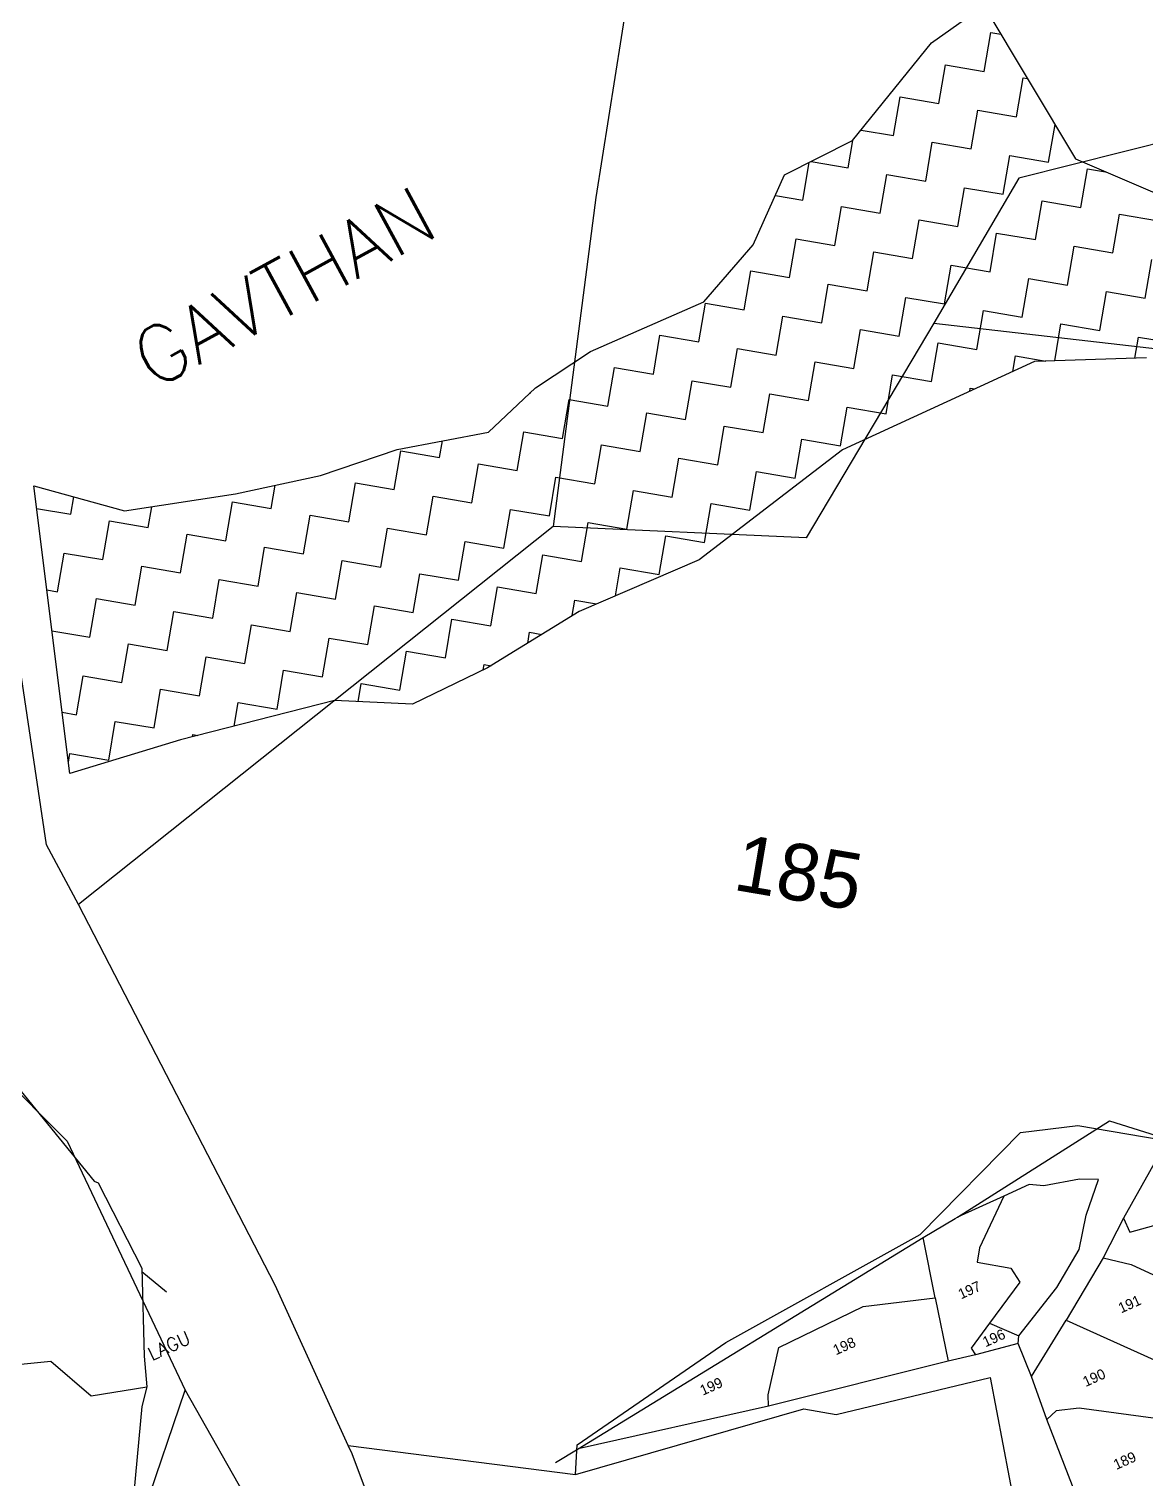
# Model space of a CAD drawing. Header units: metres. Extents: x 286044 to 288268, y 2013628 to 2015838.
# Drawn here: x 286981.3 to 287161.4, y 2013880.7 to 2014114.5 of the extents above; entities that cross this region are included whole.
import ezdxf
from ezdxf.enums import TextEntityAlignment as Align

# ---------------------------------------------------------------- set-up
doc = ezdxf.new("R2010")
doc.units = ezdxf.units.M
for name, color, linetype in [('OFF', 1, 'Continuous'), ('POLY_HATCH', 12, 'Continuous'), ('POLY_PARCEL', 6, 'Continuous'), ('POLY_ROAD', 30, 'Continuous'), ('TEXT_MAPIN', 7, 'Continuous'), ('TEXT_MAPOUT', 7, 'Continuous'), ('TEXT_PARCEL', 7, 'Continuous')]:
    doc.layers.add(name, color=color, linetype=linetype)
doc.styles.get("Standard").update_dxf_attribs({"font": 'simplex.shx'})
doc.styles.add('TEXT_MAP', font='')
doc.styles.get('TEXT_MAP').set_extended_font_data('Kruti Dev 050')

msp = doc.modelspace()

# ---------------------------------------------------------------- linework, layer by layer
at = {"layer": 'OFF'}
msp.add_line((287106.58, 2014032.47), (287065.81, 2014034.31), dxfattribs=at)
at = {"layer": 'POLY_HATCH'}
for p, q in [((287126.83, 2014112.33), (287135.24, 2014118.29)), ((287135.24, 2014118.29), (287150.06, 2014093.58)), ((287114.1, 2014096.54), (287126.83, 2014112.33)), ((287103.12, 2014091.02), (287114.1, 2014096.54)), ((287150.06, 2014093.58), (287164.33, 2014087.46)), ((287098.03, 2014079.74), (287103.12, 2014091.02)), ((287090.12, 2014070.53), (287098.03, 2014079.74)), ((287071.85, 2014062.55), (287090.12, 2014070.53)), ((287062.93, 2014056.68), (287071.85, 2014062.55)), ((287143.43, 2014060.92), (287112.47, 2014046.65)), ((287161.5, 2014061.53), (287143.43, 2014060.92)), ((287055.37, 2014049.52), (287062.93, 2014056.68)), ((287040.63, 2014046.75), (287055.37, 2014049.52)), ((287028.28, 2014042.52), (287040.63, 2014046.75)), ((287112.47, 2014046.65), (287089.37, 2014028.94)), ((287014.57, 2014039.57), (287028.28, 2014042.52)), ((286987.87, 2013994.48), (286982.04, 2014040.89)), ((286982.04, 2014040.89), (286996.67, 2014036.81)), ((286996.67, 2014036.81), (287014.57, 2014039.57)), ((287089.37, 2014028.94), (287069.99, 2014020.62)), ((287069.99, 2014020.62), (287055.23, 2014011.52)), ((287055.23, 2014011.52), (287043.14, 2014005.66)), ((287030.55, 2014006.22), (287005.7, 2013999.9)), ((287043.14, 2014005.66), (287030.55, 2014006.22)), ((287005.7, 2013999.9), (286987.87, 2013994.48))]:
    msp.add_line(p, q, dxfattribs=at)
at = {"layer": 'POLY_HATCH', "linetype": 'Continuous'}
for p, q in [((287135.33, 2014107.71), (287136.39, 2014113.97)), ((287136.39, 2014113.97), (287138, 2014113.69)), ((287128.01, 2014102.52), (287129.07, 2014108.78)), ((287129.07, 2014108.78), (287135.33, 2014107.71)), ((287140.51, 2014100.39), (287141.58, 2014106.65)), ((287141.58, 2014106.65), (287142.3, 2014106.53)), ((287120.69, 2014097.34), (287121.75, 2014103.59)), ((287121.75, 2014103.59), (287128.01, 2014102.52)), ((287133.2, 2014095.21), (287134.26, 2014101.46)), ((287134.26, 2014101.46), (287140.51, 2014100.39)), ((287115.46, 2014098.23), (287120.69, 2014097.34)), ((287145.7, 2014093.07), (287146.73, 2014099.12)), ((287113.37, 2014092.15), (287114.12, 2014096.57)), ((287125.88, 2014090.02), (287126.94, 2014096.27)), ((287126.94, 2014096.27), (287133.2, 2014095.21)), ((287106.05, 2014086.96), (287107.08, 2014093.01)), ((287107.39, 2014093.17), (287113.37, 2014092.15)), ((287138.38, 2014087.89), (287139.45, 2014094.14)), ((287139.45, 2014094.14), (287145.7, 2014093.07)), ((287118.56, 2014084.83), (287119.62, 2014091.08)), ((287119.62, 2014091.08), (287125.88, 2014090.02)), ((287150.89, 2014085.75), (287151.96, 2014092.01)), ((287151.96, 2014092.01), (287154.89, 2014091.51)), ((287131.06, 2014082.7), (287132.13, 2014088.95)), ((287132.13, 2014088.95), (287138.38, 2014087.89)), ((287101.63, 2014087.71), (287106.05, 2014086.96)), ((287143.57, 2014080.57), (287144.64, 2014086.82)), ((287144.64, 2014086.82), (287150.89, 2014085.75)), ((287111.24, 2014079.64), (287112.3, 2014085.89)), ((287112.3, 2014085.89), (287118.56, 2014084.83)), ((287123.74, 2014077.51), (287124.81, 2014083.76)), ((287124.81, 2014083.76), (287131.06, 2014082.7)), ((287156.08, 2014078.44), (287157.14, 2014084.69)), ((287157.14, 2014084.69), (287163.4, 2014083.62)), ((287136.25, 2014075.38), (287137.32, 2014081.63)), ((287137.32, 2014081.63), (287143.57, 2014080.57)), ((287103.92, 2014074.45), (287104.98, 2014080.71)), ((287104.98, 2014080.71), (287111.24, 2014079.64)), ((287148.76, 2014073.25), (287149.83, 2014079.5)), ((287149.83, 2014079.5), (287156.08, 2014078.44)), ((287116.43, 2014072.32), (287117.49, 2014078.58)), ((287117.49, 2014078.58), (287123.74, 2014077.51)), ((287161.27, 2014071.12), (287162.33, 2014077.37)), ((287096.6, 2014069.26), (287097.66, 2014075.52)), ((287097.66, 2014075.52), (287103.92, 2014074.45)), ((287128.93, 2014070.19), (287130, 2014076.44)), ((287130, 2014076.44), (287136.25, 2014075.38)), ((287141.44, 2014068.06), (287142.51, 2014074.31)), ((287142.51, 2014074.31), (287148.76, 2014073.25)), ((287109.11, 2014067.13), (287110.17, 2014073.39)), ((287110.17, 2014073.39), (287116.43, 2014072.32)), ((287153.95, 2014065.93), (287155.01, 2014072.18)), ((287155.01, 2014072.18), (287161.27, 2014071.12)), ((287089.28, 2014064.08), (287090.35, 2014070.33)), ((287090.35, 2014070.33), (287096.6, 2014069.26)), ((287121.61, 2014065), (287122.68, 2014071.26)), ((287122.68, 2014071.26), (287128.93, 2014070.19)), ((287101.79, 2014061.95), (287102.85, 2014068.2)), ((287102.85, 2014068.2), (287109.11, 2014067.13)), ((287134.12, 2014062.87), (287135.19, 2014069.12)), ((287135.19, 2014069.12), (287141.44, 2014068.06)), ((287081.96, 2014058.89), (287083.03, 2014065.14)), ((287083.03, 2014065.14), (287089.28, 2014064.08)), ((287114.29, 2014059.81), (287115.36, 2014066.07)), ((287115.36, 2014066.07), (287121.61, 2014065)), ((287146.68, 2014061.03), (287147.69, 2014066.99)), ((287147.69, 2014066.99), (287153.95, 2014065.93)), ((287159.62, 2014061.47), (287160.2, 2014064.86)), ((287160.2, 2014064.86), (287166.46, 2014063.8)), ((287094.47, 2014056.76), (287095.53, 2014063.01)), ((287095.53, 2014063.01), (287101.79, 2014061.95)), ((287126.8, 2014057.68), (287127.87, 2014063.94)), ((287127.87, 2014063.94), (287134.12, 2014062.87)), ((287106.98, 2014054.63), (287108.04, 2014060.88)), ((287108.04, 2014060.88), (287114.29, 2014059.81)), ((287139.95, 2014059.31), (287140.38, 2014061.81)), ((287140.38, 2014061.81), (287145.23, 2014060.98)), ((287074.64, 2014053.7), (287075.71, 2014059.95)), ((287075.71, 2014059.95), (287081.96, 2014058.89)), ((287119.48, 2014052.49), (287120.55, 2014058.75)), ((287120.55, 2014058.75), (287126.8, 2014057.68)), ((287062.05, 2014055.85), (287062.13, 2014055.83)), ((287062.13, 2014055.83), (287062.15, 2014055.95)), ((287087.15, 2014051.57), (287088.21, 2014057.82)), ((287088.21, 2014057.82), (287094.47, 2014056.76)), ((287099.66, 2014049.44), (287100.72, 2014055.69)), ((287100.72, 2014055.69), (287106.98, 2014054.63)), ((287132.97, 2014056.1), (287133.06, 2014056.62)), ((287133.06, 2014056.62), (287133.82, 2014056.49)), ((287067.32, 2014048.51), (287068.39, 2014054.77)), ((287068.39, 2014054.77), (287074.64, 2014053.7)), ((287112.16, 2014047.31), (287113.23, 2014053.56)), ((287113.23, 2014053.56), (287119.48, 2014052.49)), ((287079.83, 2014046.38), (287080.89, 2014052.63)), ((287080.89, 2014052.63), (287087.15, 2014051.57)), ((287060, 2014043.32), (287061.07, 2014049.58)), ((287061.07, 2014049.58), (287067.32, 2014048.51)), ((287092.34, 2014044.25), (287093.4, 2014050.5)), ((287093.4, 2014050.5), (287099.66, 2014049.44)), ((287040.18, 2014040.27), (287041.24, 2014046.52)), ((287041.24, 2014046.52), (287047.5, 2014045.45)), ((287047.5, 2014045.45), (287047.95, 2014048.13)), ((287072.51, 2014041.19), (287073.58, 2014047.45)), ((287073.58, 2014047.45), (287079.83, 2014046.38)), ((287104.84, 2014042.12), (287105.91, 2014048.37)), ((287105.91, 2014048.37), (287112.16, 2014047.31)), ((287052.68, 2014038.14), (287053.75, 2014044.39)), ((287053.75, 2014044.39), (287060, 2014043.32)), ((287085.02, 2014039.06), (287086.08, 2014045.31)), ((287086.08, 2014045.31), (287092.34, 2014044.25)), ((287065.19, 2014036), (287066.26, 2014042.26)), ((287066.26, 2014042.26), (287072.51, 2014041.19)), ((287097.52, 2014036.93), (287098.59, 2014043.18)), ((287098.59, 2014043.18), (287104.84, 2014042.12)), ((287020.35, 2014037.21), (287020.99, 2014040.95)), ((287032.86, 2014035.08), (287033.92, 2014041.33)), ((287033.92, 2014041.33), (287040.18, 2014040.27)), ((287045.36, 2014032.95), (287046.43, 2014039.2)), ((287046.43, 2014039.2), (287052.68, 2014038.14)), ((287077.7, 2014033.87), (287078.76, 2014040.13)), ((287078.76, 2014040.13), (287085.02, 2014039.06)), ((286982.5, 2014037.22), (286988.01, 2014036.28)), ((286988.01, 2014036.28), (286988.49, 2014039.09)), ((287000.52, 2014034.15), (287001.09, 2014037.5)), ((287013.03, 2014032.02), (287014.1, 2014038.27)), ((287014.1, 2014038.27), (287020.35, 2014037.21)), ((287057.87, 2014030.82), (287058.94, 2014037.07)), ((287058.94, 2014037.07), (287065.19, 2014036)), ((287090.21, 2014031.74), (287091.27, 2014038)), ((287091.27, 2014038), (287097.52, 2014036.93)), ((286993.2, 2014028.96), (286994.27, 2014035.22)), ((286994.27, 2014035.22), (287000.52, 2014034.15)), ((287025.54, 2014029.89), (287026.6, 2014036.14)), ((287026.6, 2014036.14), (287032.86, 2014035.08)), ((287070.38, 2014028.68), (287071.44, 2014034.94)), ((287071.44, 2014034.94), (287077.7, 2014033.87)), ((287005.71, 2014026.83), (287006.78, 2014033.09)), ((287006.78, 2014033.09), (287013.03, 2014032.02)), ((287038.04, 2014027.76), (287039.11, 2014034.01)), ((287039.11, 2014034.01), (287045.36, 2014032.95)), ((287082.89, 2014026.55), (287083.95, 2014032.81)), ((287083.95, 2014032.81), (287090.21, 2014031.74)), ((286985.88, 2014023.78), (286986.95, 2014030.03)), ((286986.95, 2014030.03), (286993.2, 2014028.96)), ((287018.22, 2014024.7), (287019.28, 2014030.96)), ((287019.28, 2014030.96), (287025.54, 2014029.89)), ((287050.55, 2014025.63), (287051.62, 2014031.88)), ((287051.62, 2014031.88), (287057.87, 2014030.82)), ((286998.39, 2014021.64), (286999.46, 2014027.9)), ((286999.46, 2014027.9), (287005.71, 2014026.83)), ((287030.73, 2014022.57), (287031.79, 2014028.82)), ((287031.79, 2014028.82), (287038.04, 2014027.76)), ((287063.06, 2014023.5), (287064.13, 2014029.75)), ((287064.13, 2014029.75), (287070.38, 2014028.68)), ((287075.87, 2014023.15), (287076.63, 2014027.62)), ((287076.63, 2014027.62), (287082.89, 2014026.55)), ((287010.9, 2014019.51), (287011.96, 2014025.77)), ((287011.96, 2014025.77), (287018.22, 2014024.7)), ((287043.23, 2014020.44), (287044.3, 2014026.69)), ((287044.3, 2014026.69), (287050.55, 2014025.63)), ((286984.15, 2014024.07), (286985.88, 2014023.78)), ((287023.41, 2014017.38), (287024.47, 2014023.64)), ((287024.47, 2014023.64), (287030.73, 2014022.57)), ((287055.74, 2014018.31), (287056.81, 2014024.56)), ((287056.81, 2014024.56), (287063.06, 2014023.5)), ((286991.07, 2014016.46), (286992.14, 2014022.71)), ((286992.14, 2014022.71), (286998.39, 2014021.64)), ((287003.58, 2014014.33), (287004.64, 2014020.58)), ((287004.64, 2014020.58), (287010.9, 2014019.51)), ((287035.91, 2014015.25), (287036.98, 2014021.5)), ((287036.98, 2014021.5), (287043.23, 2014020.44)), ((287068.89, 2014019.94), (287069.31, 2014022.43)), ((287069.31, 2014022.43), (287072.81, 2014021.83)), ((287016.09, 2014012.19), (287017.15, 2014018.45)), ((287017.15, 2014018.45), (287023.41, 2014017.38)), ((287048.42, 2014013.12), (287049.49, 2014019.37)), ((287049.49, 2014019.37), (287055.74, 2014018.31)), ((286984.98, 2014017.49), (286991.07, 2014016.46)), ((287028.59, 2014010.06), (287029.66, 2014016.32)), ((287029.66, 2014016.32), (287035.91, 2014015.25)), ((287061.7, 2014015.51), (287061.99, 2014017.24)), ((287061.99, 2014017.24), (287063.97, 2014016.91)), ((286996.26, 2014009.14), (286997.33, 2014015.39)), ((286997.33, 2014015.39), (287003.58, 2014014.33)), ((287041.1, 2014007.93), (287042.17, 2014014.19)), ((287042.17, 2014014.19), (287048.42, 2014013.12)), ((287008.77, 2014007.01), (287009.83, 2014013.26)), ((287009.83, 2014013.26), (287016.09, 2014012.19)), ((287021.28, 2014004.87), (287022.34, 2014011.13)), ((287022.34, 2014011.13), (287028.59, 2014010.06)), ((287054.53, 2014011.18), (287054.67, 2014012.05)), ((287054.67, 2014012.05), (287055.79, 2014011.86)), ((286988.94, 2014003.95), (286990.01, 2014010.2)), ((286990.01, 2014010.2), (286996.26, 2014009.14)), ((287034.35, 2014006.05), (287034.85, 2014009)), ((287034.85, 2014009), (287041.1, 2014007.93)), ((287001.45, 2014001.82), (287002.51, 2014008.07)), ((287002.51, 2014008.07), (287008.77, 2014007.01)), ((286986.63, 2014004.34), (286988.94, 2014003.95)), ((287014.37, 2014002.1), (287015.02, 2014005.94)), ((287015.02, 2014005.94), (287021.28, 2014004.87)), ((286994.13, 2013996.63), (286995.19, 2014002.88)), ((286995.19, 2014002.88), (287001.45, 2014001.82)), ((287007.64, 2014000.39), (287007.7, 2014000.75)), ((287007.7, 2014000.75), (287008.52, 2014000.61)), ((286987.64, 2013996.32), (286987.88, 2013997.7)), ((286987.88, 2013997.7), (286994.13, 2013996.63))]:
    msp.add_line(p, q, dxfattribs=at)
at = {"layer": 'POLY_PARCEL'}
for p, q in [((287079.1, 2014127.99), (287072.7, 2014087.36)), ((287170.19, 2014097.84), (287140.89, 2014090.49)), ((287140.89, 2014090.49), (287127.18, 2014067.11)), ((287072.7, 2014087.36), (287065.81, 2014034.31)), ((287127.18, 2014067.11), (287106.58, 2014032.47)), ((287127.18, 2014067.11), (287163.75, 2014062.93)), ((287065.81, 2014034.31), (286989.28, 2013973.34)), ((286976.76, 2013947.21), (286991.77, 2013928.7)), ((287124.96, 2013920.1), (287141.14, 2013936.59)), ((287131.02, 2013922.93), (287155.52, 2013938.46)), ((287141.14, 2013936.59), (287150.42, 2013937.68)), ((287150.42, 2013937.68), (287195.91, 2013929.93)), ((287155.52, 2013938.46), (287164.93, 2013935.48)), ((287164.93, 2013935.48), (287157.79, 2013922.77)), ((286991.77, 2013928.7), (286992.42, 2013928.46)), ((286992.42, 2013928.46), (286999.49, 2013914.71)), ((287142.56, 2013928.19), (287138.49, 2013926.29)), ((287144.92, 2013927.97), (287142.56, 2013928.19)), ((287150.68, 2013929.03), (287144.92, 2013927.97)), ((287153.74, 2013928.98), (287150.68, 2013929.03)), ((287151.75, 2013923.24), (287153.74, 2013928.98)), ((287138.49, 2013926.29), (287131.02, 2013922.93)), ((287138.49, 2013926.29), (287134.53, 2013917.97)), ((287158.79, 2013920.48), (287173.72, 2013924.64)), ((287125.45, 2013919.66), (287130.65, 2013922.69)), ((287130.65, 2013922.69), (287131.02, 2013922.93)), ((287150.63, 2013917.7), (287151.75, 2013923.24)), ((287157.79, 2013922.77), (287154.47, 2013916.38)), ((287157.79, 2013922.77), (287158.79, 2013920.48)), ((287093.65, 2013902.71), (287124.96, 2013920.1)), ((287069.86, 2013885.58), (287125.45, 2013919.66)), ((287127.39, 2013909.91), (287125.45, 2013919.66)), ((287134.53, 2013917.97), (287134.19, 2013915.64)), ((287147.04, 2013911.56), (287150.63, 2013917.7)), ((287134.19, 2013915.64), (287139.63, 2013914.67)), ((287154.47, 2013916.38), (287148.55, 2013906.3)), ((287154.47, 2013916.38), (287159.01, 2013915.3)), ((287159.01, 2013915.3), (287162.63, 2013913.63)), ((286999.49, 2013914.71), (286999.84, 2013900.52)), ((287003.45, 2013910.85), (286999.5, 2013914.11)), ((287139.63, 2013914.67), (287141.08, 2013912.44)), ((287141.08, 2013912.44), (287136.19, 2013905.85)), ((287140.88, 2013903.79), (287147.04, 2013911.56)), ((287102.17, 2013901.88), (287115.78, 2013908.51)), ((287115.78, 2013908.51), (287127.39, 2013909.91)), ((287127.39, 2013909.91), (287129.49, 2013899.68)), ((287136.19, 2013905.85), (287133.21, 2013901.81)), ((287136.19, 2013905.85), (287140.88, 2013903.79)), ((287142.92, 2013897.2), (287148.55, 2013906.3)), ((287148.55, 2013906.3), (287166.62, 2013898.16)), ((287140.78, 2013902.57), (287140.88, 2013903.79)), ((287069.7, 2013886.21), (287093.65, 2013902.71)), ((287100.46, 2013894.28), (287102.17, 2013901.88)), ((287133.21, 2013901.81), (287133.91, 2013900.73)), ((287140.78, 2013902.57), (287133.91, 2013900.73)), ((287142.92, 2013897.2), (287140.78, 2013902.57)), ((286976.07, 2013898.85), (286984.82, 2013899.7)), ((286984.82, 2013899.7), (286991.29, 2013894.1)), ((286999.84, 2013900.52), (287000.27, 2013895.56)), ((287129.49, 2013899.68), (287100.54, 2013892.46)), ((287133.91, 2013900.73), (287129.49, 2013899.68)), ((287111.43, 2013891.11), (287136.25, 2013897.04)), ((287136.25, 2013897.04), (287145.44, 2013848.97)), ((287145.4, 2013890.3), (287142.92, 2013897.2)), ((286991.29, 2013894.1), (287000.27, 2013895.56)), ((286997.21, 2013867.89), (287006.44, 2013895.02)), ((287000.27, 2013895.56), (286999.49, 2013892.37)), ((287100.54, 2013892.46), (287100.46, 2013894.28)), ((286999.49, 2013892.37), (286997.82, 2013874.57)), ((287069.4, 2013881.44), (287106.23, 2013892)), ((287100.54, 2013892.46), (287069.86, 2013885.58)), ((287106.23, 2013892), (287111.43, 2013891.11)), ((287150.63, 2013892.09), (287146.92, 2013891.66)), ((287166.72, 2013889.94), (287150.63, 2013892.09)), ((287146.92, 2013891.66), (287145.4, 2013890.3)), ((287155.38, 2013864.55), (287145.4, 2013890.3)), ((287032.76, 2013886.09), (287069.4, 2013881.44)), ((287066.16, 2013883.37), (287069.86, 2013885.58)), ((287069.4, 2013881.44), (287069.7, 2013886.21))]:
    msp.add_line(p, q, dxfattribs=at)
at = {"layer": 'POLY_ROAD'}
for p, q in [((286984.11, 2013982.94), (286975.04, 2014043.54)), ((286989.28, 2013973.34), (286984.11, 2013982.94)), ((287020.99, 2013911.97), (286989.28, 2013973.34)), ((286973.95, 2013948.7), (286987.43, 2013935.16)), ((286987.43, 2013935.16), (287006.44, 2013895.02)), ((287032.76, 2013886.09), (287020.99, 2013911.97)), ((287006.44, 2013895.02), (287047.67, 2013822.33)), ((287033.38, 2013884.74), (287032.76, 2013886.09)), ((287063.42, 2013804.58), (287033.38, 2013884.74))]:
    msp.add_line(p, q, dxfattribs=at)

# ---------------------------------------------------------------- texts
at = {"layer": 'TEXT_MAPIN'}
msp.add_text('GAVTHAN', height=9.135, rotation=28.4754, dxfattribs=at).set_placement((287024.54, 2014068.91), align=Align.CENTER)
at = {"layer": 'TEXT_MAPOUT'}
msp.add_text('LAGU', height=2.13, rotation=24.3486, dxfattribs=at).set_placement((287004.3, 2013901.21), align=Align.CENTER)
at = {"layer": 'TEXT_PARCEL', "style": 'TEXT_MAP'}
for s, height, rotation, p in [('185', 9.135, 350.3305, (287104.68, 2013974.04)), ('197', 1.665, 24.2522, (287133.27, 2013910.41)), ('191', 1.665, 24.2522, (287159.09, 2013908.15)), ('198', 1.665, 24.2522, (287113.09, 2013901.39)), ('196', 1.665, 24.2522, (287137.21, 2013902.68)), ('199', 1.665, 24.2522, (287091.63, 2013894.88)), ('190', 1.665, 24.2522, (287153.37, 2013896.28)), ('189', 1.665, 24.2522, (287158.31, 2013882.9))]:
    msp.add_text(s, height=height, rotation=rotation, dxfattribs=at).set_placement(p, align=Align.CENTER)

doc.saveas('drawing.dxf')
